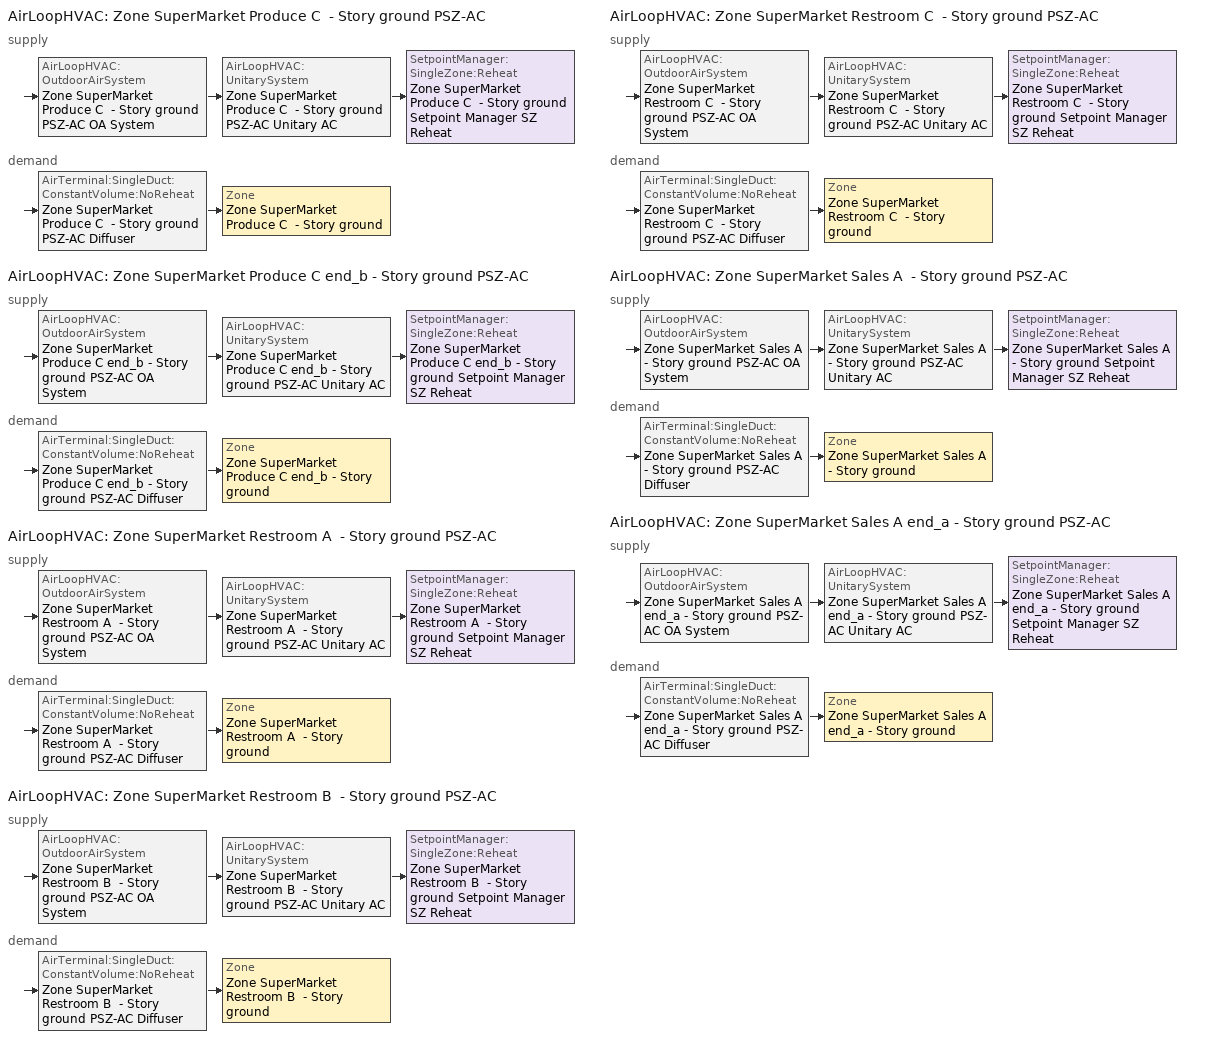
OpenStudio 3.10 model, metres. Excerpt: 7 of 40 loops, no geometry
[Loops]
AirLoopHVAC 'Zone SuperMarket Produce C  - Story ground PSZ-AC'
 supply: AirLoopHVAC:OutdoorAirSystem 'Zone SuperMarket Produce C  - Story ground PSZ-AC OA System' > AirLoopHVAC:UnitarySystem 'Zone SuperMarket Produce C  - Story ground PSZ-AC Unitary AC' > SetpointManager:SingleZone:Reheat 'Zone SuperMarket Produce C  - Story ground Setpoint Manager SZ Reheat'
 demand: AirTerminal:SingleDuct:ConstantVolume:NoReheat 'Zone SuperMarket Produce C  - Story ground PSZ-AC Diffuser' > Zone 'Zone SuperMarket Produce C  - Story ground'
AirLoopHVAC 'Zone SuperMarket Produce C end_b - Story ground PSZ-AC'
 supply: AirLoopHVAC:OutdoorAirSystem 'Zone SuperMarket Produce C end_b - Story ground PSZ-AC OA System' > AirLoopHVAC:UnitarySystem 'Zone SuperMarket Produce C end_b - Story ground PSZ-AC Unitary AC' > SetpointManager:SingleZone:Reheat 'Zone SuperMarket Produce C end_b - Story ground Setpoint Manager SZ Reheat'
 demand: AirTerminal:SingleDuct:ConstantVolume:NoReheat 'Zone SuperMarket Produce C end_b - Story ground PSZ-AC Diffuser' > Zone 'Zone SuperMarket Produce C end_b - Story ground'
AirLoopHVAC 'Zone SuperMarket Restroom A  - Story ground PSZ-AC'
 supply: AirLoopHVAC:OutdoorAirSystem 'Zone SuperMarket Restroom A  - Story ground PSZ-AC OA System' > AirLoopHVAC:UnitarySystem 'Zone SuperMarket Restroom A  - Story ground PSZ-AC Unitary AC' > SetpointManager:SingleZone:Reheat 'Zone SuperMarket Restroom A  - Story ground Setpoint Manager SZ Reheat'
 demand: AirTerminal:SingleDuct:ConstantVolume:NoReheat 'Zone SuperMarket Restroom A  - Story ground PSZ-AC Diffuser' > Zone 'Zone SuperMarket Restroom A  - Story ground'
AirLoopHVAC 'Zone SuperMarket Restroom B  - Story ground PSZ-AC'
 supply: AirLoopHVAC:OutdoorAirSystem 'Zone SuperMarket Restroom B  - Story ground PSZ-AC OA System' > AirLoopHVAC:UnitarySystem 'Zone SuperMarket Restroom B  - Story ground PSZ-AC Unitary AC' > SetpointManager:SingleZone:Reheat 'Zone SuperMarket Restroom B  - Story ground Setpoint Manager SZ Reheat'
 demand: AirTerminal:SingleDuct:ConstantVolume:NoReheat 'Zone SuperMarket Restroom B  - Story ground PSZ-AC Diffuser' > Zone 'Zone SuperMarket Restroom B  - Story ground'
AirLoopHVAC 'Zone SuperMarket Restroom C  - Story ground PSZ-AC'
 supply: AirLoopHVAC:OutdoorAirSystem 'Zone SuperMarket Restroom C  - Story ground PSZ-AC OA System' > AirLoopHVAC:UnitarySystem 'Zone SuperMarket Restroom C  - Story ground PSZ-AC Unitary AC' > SetpointManager:SingleZone:Reheat 'Zone SuperMarket Restroom C  - Story ground Setpoint Manager SZ Reheat'
 demand: AirTerminal:SingleDuct:ConstantVolume:NoReheat 'Zone SuperMarket Restroom C  - Story ground PSZ-AC Diffuser' > Zone 'Zone SuperMarket Restroom C  - Story ground'
AirLoopHVAC 'Zone SuperMarket Sales A  - Story ground PSZ-AC'
 supply: AirLoopHVAC:OutdoorAirSystem 'Zone SuperMarket Sales A  - Story ground PSZ-AC OA System' > AirLoopHVAC:UnitarySystem 'Zone SuperMarket Sales A  - Story ground PSZ-AC Unitary AC' > SetpointManager:SingleZone:Reheat 'Zone SuperMarket Sales A  - Story ground Setpoint Manager SZ Reheat'
 demand: AirTerminal:SingleDuct:ConstantVolume:NoReheat 'Zone SuperMarket Sales A  - Story ground PSZ-AC Diffuser' > Zone 'Zone SuperMarket Sales A  - Story ground'
AirLoopHVAC 'Zone SuperMarket Sales A end_a - Story ground PSZ-AC'
 supply: AirLoopHVAC:OutdoorAirSystem 'Zone SuperMarket Sales A end_a - Story ground PSZ-AC OA System' > AirLoopHVAC:UnitarySystem 'Zone SuperMarket Sales A end_a - Story ground PSZ-AC Unitary AC' > SetpointManager:SingleZone:Reheat 'Zone SuperMarket Sales A end_a - Story ground Setpoint Manager SZ Reheat'
 demand: AirTerminal:SingleDuct:ConstantVolume:NoReheat 'Zone SuperMarket Sales A end_a - Story ground PSZ-AC Diffuser' > Zone 'Zone SuperMarket Sales A end_a - Story ground'
[Sizing:Zone] Zone Cooling Design Supply Air Temperature Input Method=SupplyAirTemperature; Zone Cooling Design Supply Air Temperature {C}=12.7778; Zone Cooling Design Supply Air Temperature Difference {deltaC}=11.11; Zone Heating Design Supply Air Temperature Input Method=SupplyAirTemperature; Zone Heating Design Supply Air Temperature {C}=50; Zone Heating Design Supply Air Temperature Difference {deltaC}=11.11; Zone Cooling Design Supply Air Humidity Ratio {kg-H2O/kg-air}=0.0085; Zone Heating Design Supply Air Humidity Ratio {kg-H2O/kg-air}=0.008; Cooling Design Air Flow Method=DesignDay; Heating Design Air Flow Method=DesignDay; Heating Maximum Air Flow Fraction=1; Account for Dedicated Outdoor Air System=No; Dedicated Outdoor Air System Control Strategy=NeutralSupplyAir; Dedicated Outdoor Air Low Setpoint Temperature for Design {C}=autosize; Dedicated Outdoor Air High Setpoint Temperature for Design {C}=autosize; Zone Load Sizing Method=Sensible Load Only No Latent Load; Zone Latent Cooling Design Supply Air Humidity Ratio Input Method=HumidityRatioDifference; Zone Cooling Design Supply Air Humidity Ratio Difference {kgWater/kgDryAir}=0.005; Zone Latent Heating Design Supply Air Humidity Ratio Input Method=HumidityRatioDifference; Zone Humidification Design Supply Air Humidity Ratio Difference {kgWater/kgDryAir}=0.005; Sizing Option=Coincident
Zone SuperMarket Sales A end_a - Story ground; Zone SuperMarket Sales A  - Story ground; Zone SuperMarket Restroom A  - Story ground; Zone SuperMarket Restroom B  - Story ground; Zone SuperMarket Restroom C  - Story ground; Zone SuperMarket Produce C  - Story ground; Zone SuperMarket Produce C end_b - Story ground
[Zone equipment]
Zone SuperMarket Sales A end_a - Story ground: Zone SuperMarket Sales A end_a - Story ground PSZ-AC Diffuser
Zone SuperMarket Sales A  - Story ground: Zone SuperMarket Sales A  - Story ground PSZ-AC Diffuser
Zone SuperMarket Restroom A  - Story ground: Zone SuperMarket Restroom A  - Story ground PSZ-AC Diffuser
Zone SuperMarket Restroom B  - Story ground: Zone SuperMarket Restroom B  - Story ground PSZ-AC Diffuser
Zone SuperMarket Restroom C  - Story ground: Zone SuperMarket Restroom C  - Story ground PSZ-AC Diffuser
Zone SuperMarket Produce C  - Story ground: Zone SuperMarket Produce C  - Story ground PSZ-AC Diffuser
Zone SuperMarket Produce C end_b - Story ground: Zone SuperMarket Produce C end_b - Story ground PSZ-AC Diffuser
[AirLoopHVAC] Design Return Air Flow Fraction of Supply Air Flow=1
Name | Availability Schedule | Design Supply Air Flow Rate {m3/s}
Zone SuperMarket Produce C  - Story ground PSZ-AC | Zone SuperMarket Produce C  - Story ground PSZ-AC Occ Sch | 0.557877
Zone SuperMarket Produce C end_b - Story ground PSZ-AC | Zone SuperMarket Produce C end_b - Story ground PSZ-AC Occ Sch | 0.485548
Zone SuperMarket Restroom A  - Story ground PSZ-AC | Zone SuperMarket Restroom A  - Story ground PSZ-AC Occ Sch | 0.154124
Zone SuperMarket Restroom B  - Story ground PSZ-AC | Zone SuperMarket Restroom B  - Story ground PSZ-AC Occ Sch | 0.271676
Zone SuperMarket Restroom C  - Story ground PSZ-AC | Zone SuperMarket Restroom C  - Story ground PSZ-AC Occ Sch | 0.0904271
Zone SuperMarket Sales A  - Story ground PSZ-AC | Zone SuperMarket Sales A  - Story ground PSZ-AC Occ Sch | 4.23837
Zone SuperMarket Sales A end_a - Story ground PSZ-AC | Zone SuperMarket Sales A end_a - Story ground PSZ-AC Occ Sch | 0.619066
[Sizing:System] Type of Load to Size On=Sensible; Central Heating Maximum System Air Flow Ratio=1; Preheat Design Temperature {C}=7.22222; Preheat Design Humidity Ratio {kg-H2O/kg-Air}=0.008; Precool Design Temperature {C}=12.7778; Precool Design Humidity Ratio {kg-H2O/kg-Air}=0.008; Central Cooling Design Supply Air Temperature {C}=12.7778; Central Heating Design Supply Air Temperature {C}=50; Sizing Option=Coincident; 100% Outdoor Air in Cooling=No; 100% Outdoor Air in Heating=No; Central Cooling Design Supply Air Humidity Ratio {kg-H2O/kg-Air}=0.0085; Central Heating Design Supply Air Humidity Ratio {kg-H2O/kg-Air}=0.008; Cooling Design Air Flow Method=DesignDay; Heating Design Air Flow Method=DesignDay; System Outdoor Air Method=ZoneSum; Zone Maximum Outdoor Air Fraction=1; Cooling Supply Air Flow Rate Per Floor Area {m3/s-m2}=0.00996765; Cooling Fraction of Autosized Cooling Supply Air Flow Rate=1; Cooling Supply Air Flow Rate Per Unit Cooling Capacity {m3/s-W}=3.94755e-05; Heating Supply Air Flow Rate Per Floor Area {m3/s-m2}=0.00996765; Heating Fraction of Autosized Heating Supply Air Flow Rate=1; Heating Fraction of Autosized Cooling Supply Air Flow Rate=1; Heating Supply Air Flow Rate Per Unit Heating Capacity {m3/s-W}=3.15882e-05; Cooling Design Capacity Method=CoolingDesignCapacity; Cooling Design Capacity Per Floor Area {W/m2}=234.7; Fraction of Autosized Cooling Design Capacity=1; Heating Design Capacity Method=HeatingDesignCapacity; Heating Design Capacity Per Floor Area {W/m2}=157; Fraction of Autosized Heating Design Capacity=1; Central Cooling Capacity Control Method=OnOff; Occupant Diversity=1
Name | Design Outdoor Air Flow Rate {m3/s} | Cooling Design Capacity {W} | Heating Design Capacity {W}
Zone SuperMarket Produce C  - Story ground PSZ-AC | 0.557877 | 5919.27 | 14218.39
Zone SuperMarket Produce C end_b - Story ground PSZ-AC | 0.485548 | 5179.89 | 9041.19
Zone SuperMarket Restroom A  - Story ground PSZ-AC | 0.154124 | 1855.04 | 2904.54
Zone SuperMarket Restroom B  - Story ground PSZ-AC | 0.271676 | 5768.81 | 21034.11
Zone SuperMarket Restroom C  - Story ground PSZ-AC | 0.0904271 | 1108.48 | 2916.83
Zone SuperMarket Sales A  - Story ground PSZ-AC | 4.23837 | 45490.25 | 57522.74
Zone SuperMarket Sales A end_a - Story ground PSZ-AC | 0.619066 | 6578.28 | 9052.74
[SetpointManager:SingleZone:Reheat] Minimum Supply Air Temperature {C}=12.7778; Maximum Supply Air Temperature {C}=50
Name | Control Zone | Setpoint Node or NodeList
Zone SuperMarket Produce C  - Story ground Setpoint Manager SZ Reheat | Zone SuperMarket Produce C  - Story ground | Zone SuperMarket Produce C  - Story ground PSZ-AC Supply Outlet Node
Zone SuperMarket Produce C end_b - Story ground Setpoint Manager SZ Reheat | Zone SuperMarket Produce C end_b - Story ground | Zone SuperMarket Produce C end_b - Story ground PSZ-AC Supply Outlet Node
Zone SuperMarket Restroom A  - Story ground Setpoint Manager SZ Reheat | Zone SuperMarket Restroom A  - Story ground | Zone SuperMarket Restroom A  - Story ground PSZ-AC Supply Outlet Node
Zone SuperMarket Restroom B  - Story ground Setpoint Manager SZ Reheat | Zone SuperMarket Restroom B  - Story ground | Zone SuperMarket Restroom B  - Story ground PSZ-AC Supply Outlet Node
Zone SuperMarket Restroom C  - Story ground Setpoint Manager SZ Reheat | Zone SuperMarket Restroom C  - Story ground | Zone SuperMarket Restroom C  - Story ground PSZ-AC Supply Outlet Node
Zone SuperMarket Sales A  - Story ground Setpoint Manager SZ Reheat | Zone SuperMarket Sales A  - Story ground | Zone SuperMarket Sales A  - Story ground PSZ-AC Supply Outlet Node
Zone SuperMarket Sales A end_a - Story ground Setpoint Manager SZ Reheat | Zone SuperMarket Sales A end_a - Story ground | Zone SuperMarket Sales A end_a - Story ground PSZ-AC Supply Outlet Node
[Coil:Heating:Gas] Availability Schedule=Always On Discrete; Gas Burner Efficiency=0.8; On Cycle Parasitic Electric Load {W}=0; Off Cycle Parasitic Gas Load {W}=0; Fuel Type=FuelOilNo2
Name | Nominal Capacity {W}
Zone SuperMarket Produce C  - Story ground PSZ-AC Gas Htg Coil 82kBtu/hr 0.8 Thermal Eff | 22451.2
Zone SuperMarket Produce C end_b - Story ground PSZ-AC Gas Htg Coil 54kBtu/hr 0.8 Thermal Eff | 17997.5
Zone SuperMarket Restroom A  - Story ground PSZ-AC Gas Htg Coil 19kBtu/hr 0.8 Thermal Eff | 6721.47
Zone SuperMarket Restroom B  - Story ground PSZ-AC Gas Htg Coil 83kBtu/hr 0.8 Thermal Eff | 21034.1
Zone SuperMarket Restroom C  - Story ground PSZ-AC Gas Htg Coil 14kBtu/hr 0.8 Thermal Eff | 4541.68
Zone SuperMarket Sales A  - Story ground PSZ-AC Gas Htg Coil 514kBtu/hr 0.8 Thermal Eff | 158982
Zone SuperMarket Sales A end_a - Story ground PSZ-AC Gas Htg Coil 66kBtu/hr 0.8 Thermal Eff | 22568.1
[Coil:Heating:Electric] Availability Schedule=Always Off Discrete; Efficiency=1; Nominal Capacity {W}=0
Zone SuperMarket Produce C  - Story ground PSZ-AC No Heat; Zone SuperMarket Produce C end_b - Story ground PSZ-AC No Heat; Zone SuperMarket Restroom A  - Story ground PSZ-AC No Heat; Zone SuperMarket Restroom B  - Story ground PSZ-AC No Heat; Zone SuperMarket Restroom C  - Story ground PSZ-AC No Heat; Zone SuperMarket Sales A  - Story ground PSZ-AC No Heat; Zone SuperMarket Sales A end_a - Story ground PSZ-AC No Heat
[Coil:Cooling:DX:SingleSpeed] Availability Schedule=Always On Discrete; Rated Evaporator Fan Power Per Volume Flow Rate 2017 {W/(m3/s)}=773.3; Rated Evaporator Fan Power Per Volume Flow Rate 2023 {W/(m3/s)}=934.4; Total Cooling Capacity Function of Temperature Curve=DOE Ref DX Clg Coil Cool-Cap-fT; Total Cooling Capacity Function of Flow Fraction Curve=DOE Ref DX Clg Coil Cool-CAP-fFlow; Energy Input Ratio Function of Temperature Curve=DOE Ref DX Clg Coil Cool-EIR-fT; Energy Input Ratio Function of Flow Fraction Curve=DOE Ref DX Clg Coil Cool-EIR-fFlow; Part Load Fraction Correlation Curve=DOE Ref DX Clg Coil Cool-PLF-fPLR; Minimum Outdoor Dry-Bulb Temperature for Compressor Operation {C}=-25; Nominal Time for Condensate Removal to Begin {s}=0; Ratio of Initial Moisture Evaporation Rate and Steady State Latent Capacity=0; Maximum Cycling Rate {cycles/hr}=0; Latent Capacity Time Constant {s}=0; Condenser Type=AirCooled; Evaporative Condenser Effectiveness=0.9; Evaporative Condenser Air Flow Rate {m3/s}=autosize; Evaporative Condenser Pump Rated Power Consumption {W}=autosize; Crankcase Heater Capacity {W}=0; Maximum Outdoor Dry-Bulb Temperature for Crankcase Heater Operation {C}=10; Basin Heater Capacity {W/K}=0; Basin Heater Setpoint Temperature {C}=2
Name | Rated Total Cooling Capacity {W} | Rated Sensible Heat Ratio | Rated COP {W/W} | Rated Air Flow Rate {m3/s}
Zone SuperMarket Produce C  - Story ground PSZ-AC 1spd DX AC Clg Coil 34kBtu/hr 11.06SEER 37kBtu/hr 9.7SEER | 9812.11 | 0.800025 | 2.967036 | 0.557877
Zone SuperMarket Produce C end_b - Story ground PSZ-AC 1spd DX AC Clg Coil 24kBtu/hr 11.06SEER 25kBtu/hr 9.7SEER | 8261.11 | 0.800706 | 2.967036 | 0.485548
Zone SuperMarket Restroom A  - Story ground PSZ-AC 1spd DX AC Clg Coil 8kBtu/hr 11.06SEER 9kBtu/hr 9.7SEER | 3184.31 | 0.763568 | 2.967036 | 0.154124
Zone SuperMarket Restroom B  - Story ground PSZ-AC 1spd DX AC Clg Coil 31kBtu/hr 11.06SEER 31kBtu/hr 9.7SEER | 6746.36 | 0.701083 | 2.967036 | 0.271676
Zone SuperMarket Restroom C  - Story ground PSZ-AC 1spd DX AC Clg Coil 7kBtu/hr 11.06SEER 7kBtu/hr 9.7SEER | 2245.52 | 0.701083 | 2.967036 | 0.0904271
Zone SuperMarket Sales A  - Story ground PSZ-AC 1spd DX AC Clg Coil 227kBtu/hr 9.28EER 224kBtu/hr 8.5EER | 70160.1 | 0.800655 | 2.96716 | 4.23837
Zone SuperMarket Sales A end_a - Story ground PSZ-AC 1spd DX AC Clg Coil 30kBtu/hr 11.06SEER 31kBtu/hr 9.7SEER | 10333.6 | 0.800602 | 2.967036 | 0.619066
[Fan:OnOff] Availability Schedule=Always On Discrete; Motor In Airstream Fraction=1
Name | Fan Total Efficiency | Pressure Rise {Pa} | Maximum Flow Rate {m3/s} | Motor Efficiency | Fan Power Ratio Function of Speed Ratio Curve | Fan Efficiency Ratio Function of Speed Ratio Curve
Zone SuperMarket Produce C  - Story ground PSZ-AC Fan | 0.1885 | 622.722 | 0.557877 | 0.29 | Fan On Off Power Curve 28 | Fan On Off Efficiency Curve 28
Zone SuperMarket Produce C end_b - Story ground PSZ-AC Fan | 0.1885 | 622.722 | 0.485548 | 0.29 | Fan On Off Power Curve 29 | Fan On Off Efficiency Curve 29
Zone SuperMarket Restroom A  - Story ground PSZ-AC Fan | 0.1885 | 622.722 | 0.154124 | 0.29 | Fan On Off Power Curve 30 | Fan On Off Efficiency Curve 30
Zone SuperMarket Restroom B  - Story ground PSZ-AC Fan | 0.1885 | 622.722 | 0.271676 | 0.29 | Fan On Off Power Curve 31 | Fan On Off Efficiency Curve 31
Zone SuperMarket Restroom C  - Story ground PSZ-AC Fan | 0.1885 | 622.722 | 0.0904271 | 0.29 | Fan On Off Power Curve 32 | Fan On Off Efficiency Curve 32
Zone SuperMarket Sales A  - Story ground PSZ-AC Fan | 0.58175 | 1110.94 | 4.23837 | 0.895 | Fan On Off Power Curve 33 | Fan On Off Efficiency Curve 33
Zone SuperMarket Sales A end_a - Story ground PSZ-AC Fan | 0.1885 | 622.722 | 0.619066 | 0.29 | Fan On Off Power Curve 34 | Fan On Off Efficiency Curve 34
[AirLoopHVAC:UnitarySystem] Control Type=Load; Dehumidification Control Type=None; Availability Schedule=Always On Discrete; Fan Placement=DrawThrough; DX Heating Coil Sizing Ratio=1; Use DOAS DX Cooling Coil=No; DOAS DX Cooling Coil Leaving Minimum Air Temperature {C}=2; Latent Load Control=SensibleOnlyLoadControl; Supply Air Flow Rate Method During Cooling Operation=SupplyAirFlowRate; Supply Air Flow Rate Method During Heating Operation=SupplyAirFlowRate; Supply Air Flow Rate Method When No Cooling or Heating is Required=None; No Load Supply Air Flow Rate Control Set To Low Speed=Yes; Maximum Supply Air Temperature {C}=50; Maximum Outdoor Dry-Bulb Temperature for Supplemental Heater Operation {C}=21; Ancilliary On-Cycle Electric Power {W}=0; Ancilliary Off-Cycle Electric Power {W}=0
Name | Controlling Zone or Thermostat Location | Supply Fan | Supply Air Fan Operating Mode Schedule | Heating Coil | Cooling Coil | Supplemental Heating Coil | Supply Air Flow Rate During Cooling Operation {m3/s} | Supply Air Flow Rate During Heating Operation {m3/s}
Zone SuperMarket Produce C  - Story ground PSZ-AC Unitary AC | Zone SuperMarket Produce C  - Story ground | Zone SuperMarket Produce C  - Story ground PSZ-AC Fan | Zone SuperMarket Produce C  - Story ground PSZ-AC_night_fancycle_schedule | Zone SuperMarket Produce C  - Story ground PSZ-AC Gas Htg Coil 82kBtu/hr 0.8 Thermal Eff | Zone SuperMarket Produce C  - Story ground PSZ-AC 1spd DX AC Clg Coil 34kBtu/hr 11.06SEER 37kBtu/hr 9.7SEER | Zone SuperMarket Produce C  - Story ground PSZ-AC No Heat | 0.557877 | 0.557877
Zone SuperMarket Produce C end_b - Story ground PSZ-AC Unitary AC | Zone SuperMarket Produce C end_b - Story ground | Zone SuperMarket Produce C end_b - Story ground PSZ-AC Fan | Zone SuperMarket Produce C end_b - Story ground PSZ-AC_night_fancycle_schedule | Zone SuperMarket Produce C end_b - Story ground PSZ-AC Gas Htg Coil 54kBtu/hr 0.8 Thermal Eff | Zone SuperMarket Produce C end_b - Story ground PSZ-AC 1spd DX AC Clg Coil 24kBtu/hr 11.06SEER 25kBtu/hr 9.7SEER | Zone SuperMarket Produce C end_b - Story ground PSZ-AC No Heat | 0.485548 | 0.485548
Zone SuperMarket Restroom A  - Story ground PSZ-AC Unitary AC | Zone SuperMarket Restroom A  - Story ground | Zone SuperMarket Restroom A  - Story ground PSZ-AC Fan | Zone SuperMarket Restroom A  - Story ground PSZ-AC_night_fancycle_schedule | Zone SuperMarket Restroom A  - Story ground PSZ-AC Gas Htg Coil 19kBtu/hr 0.8 Thermal Eff | Zone SuperMarket Restroom A  - Story ground PSZ-AC 1spd DX AC Clg Coil 8kBtu/hr 11.06SEER 9kBtu/hr 9.7SEER | Zone SuperMarket Restroom A  - Story ground PSZ-AC No Heat | 0.154124 | 0.154124
Zone SuperMarket Restroom B  - Story ground PSZ-AC Unitary AC | Zone SuperMarket Restroom B  - Story ground | Zone SuperMarket Restroom B  - Story ground PSZ-AC Fan | Zone SuperMarket Restroom B  - Story ground PSZ-AC_night_fancycle_schedule | Zone SuperMarket Restroom B  - Story ground PSZ-AC Gas Htg Coil 83kBtu/hr 0.8 Thermal Eff | Zone SuperMarket Restroom B  - Story ground PSZ-AC 1spd DX AC Clg Coil 31kBtu/hr 11.06SEER 31kBtu/hr 9.7SEER | Zone SuperMarket Restroom B  - Story ground PSZ-AC No Heat | 0.271676 | 0.271676
Zone SuperMarket Restroom C  - Story ground PSZ-AC Unitary AC | Zone SuperMarket Restroom C  - Story ground | Zone SuperMarket Restroom C  - Story ground PSZ-AC Fan | Zone SuperMarket Restroom C  - Story ground PSZ-AC_night_fancycle_schedule | Zone SuperMarket Restroom C  - Story ground PSZ-AC Gas Htg Coil 14kBtu/hr 0.8 Thermal Eff | Zone SuperMarket Restroom C  - Story ground PSZ-AC 1spd DX AC Clg Coil 7kBtu/hr 11.06SEER 7kBtu/hr 9.7SEER | Zone SuperMarket Restroom C  - Story ground PSZ-AC No Heat | 0.0904271 | 0.0904271
Zone SuperMarket Sales A  - Story ground PSZ-AC Unitary AC | Zone SuperMarket Sales A  - Story ground | Zone SuperMarket Sales A  - Story ground PSZ-AC Fan | Zone SuperMarket Sales A  - Story ground PSZ-AC_night_fancycle_schedule | Zone SuperMarket Sales A  - Story ground PSZ-AC Gas Htg Coil 514kBtu/hr 0.8 Thermal Eff | Zone SuperMarket Sales A  - Story ground PSZ-AC 1spd DX AC Clg Coil 227kBtu/hr 9.28EER 224kBtu/hr 8.5EER | Zone SuperMarket Sales A  - Story ground PSZ-AC No Heat | 4.23837 | 4.23837
Zone SuperMarket Sales A end_a - Story ground PSZ-AC Unitary AC | Zone SuperMarket Sales A end_a - Story ground | Zone SuperMarket Sales A end_a - Story ground PSZ-AC Fan | Zone SuperMarket Sales A end_a - Story ground PSZ-AC_night_fancycle_schedule | Zone SuperMarket Sales A end_a - Story ground PSZ-AC Gas Htg Coil 66kBtu/hr 0.8 Thermal Eff | Zone SuperMarket Sales A end_a - Story ground PSZ-AC 1spd DX AC Clg Coil 30kBtu/hr 11.06SEER 31kBtu/hr 9.7SEER | Zone SuperMarket Sales A end_a - Story ground PSZ-AC No Heat | 0.619066 | 0.619066
[Controller:OutdoorAir] Economizer Control Action Type=ModulateFlow; Lockout Type=LockoutWithCompressor; Minimum Limit Type=FixedMinimum; High Humidity Control=No; High Humidity Outdoor Air Flow Ratio=1; Control High Indoor Humidity Based on Outdoor Humidity Ratio=Yes; Heat Recovery Bypass Control Type=BypassWhenWithinEconomizerLimits; Economizer Operation Staging=InterlockedWithMechanicalCooling
Name | Minimum Outdoor Air Flow Rate {m3/s} | Maximum Outdoor Air Flow Rate {m3/s} | Economizer Control Type | Economizer Maximum Limit Dry-Bulb Temperature {C} | Economizer Maximum Limit Enthalpy {J/kg} | Minimum Outdoor Air Schedule | Controller Mechanical Ventilation
Zone SuperMarket Produce C  - Story ground PSZ-AC OA System Controller | 0.0777168 | 0.557877 | NoEconomizer | 28 | 64000 | Zone SuperMarket Produce C  - Story ground PSZ-AC_night_novent_schedule | Controller Mechanical Ventilation 29
Zone SuperMarket Produce C end_b - Story ground PSZ-AC OA System Controller | 0.0318565 | 0.485548 | NoEconomizer | 28 | 64000 | Zone SuperMarket Produce C end_b - Story ground PSZ-AC_night_novent_schedule | Controller Mechanical Ventilation 30
Zone SuperMarket Restroom A  - Story ground PSZ-AC OA System Controller | 0.0334968 | 0.154124 | NoEconomizer | 28 | 64000 | Zone SuperMarket Restroom A  - Story ground PSZ-AC_night_novent_schedule | Controller Mechanical Ventilation 31
Zone SuperMarket Restroom B  - Story ground PSZ-AC OA System Controller | 0.271676 | 0.271676 | NoEconomizer | 28 | 64000 | Zone SuperMarket Restroom B  - Story ground PSZ-AC_night_novent_schedule | Controller Mechanical Ventilation 32
Zone SuperMarket Restroom C  - Story ground PSZ-AC OA System Controller | 0.0334968 | 0.0904271 | NoEconomizer | 28 | 64000 | Zone SuperMarket Restroom C  - Story ground PSZ-AC_night_novent_schedule | Controller Mechanical Ventilation 33
Zone SuperMarket Sales A  - Story ground PSZ-AC OA System Controller | 0.322115 | 4.23837 | FixedDryBulb | 21.1111 |  | Zone SuperMarket Sales A  - Story ground PSZ-AC_night_novent_schedule | Controller Mechanical Ventilation 34
Zone SuperMarket Sales A end_a - Story ground PSZ-AC OA System Controller | 0.0318565 | 0.619066 | NoEconomizer | 28 | 64000 | Zone SuperMarket Sales A end_a - Story ground PSZ-AC_night_novent_schedule | Controller Mechanical Ventilation 35
[Controller:MechanicalVentilation] Availability Schedule=Always On Discrete
Controller Mechanical Ventilation 29; Controller Mechanical Ventilation 30; Controller Mechanical Ventilation 31; Controller Mechanical Ventilation 32; Controller Mechanical Ventilation 33; Controller Mechanical Ventilation 34; Controller Mechanical Ventilation 35
[AirLoopHVAC:OutdoorAirSystem]
Name | Controller
Zone SuperMarket Produce C  - Story ground PSZ-AC OA System | Zone SuperMarket Produce C  - Story ground PSZ-AC OA System Controller
Zone SuperMarket Produce C end_b - Story ground PSZ-AC OA System | Zone SuperMarket Produce C end_b - Story ground PSZ-AC OA System Controller
Zone SuperMarket Restroom A  - Story ground PSZ-AC OA System | Zone SuperMarket Restroom A  - Story ground PSZ-AC OA System Controller
Zone SuperMarket Restroom B  - Story ground PSZ-AC OA System | Zone SuperMarket Restroom B  - Story ground PSZ-AC OA System Controller
Zone SuperMarket Restroom C  - Story ground PSZ-AC OA System | Zone SuperMarket Restroom C  - Story ground PSZ-AC OA System Controller
Zone SuperMarket Sales A  - Story ground PSZ-AC OA System | Zone SuperMarket Sales A  - Story ground PSZ-AC OA System Controller
Zone SuperMarket Sales A end_a - Story ground PSZ-AC OA System | Zone SuperMarket Sales A end_a - Story ground PSZ-AC OA System Controller
[AirTerminal:SingleDuct:ConstantVolume:NoReheat] Availability Schedule=Always On Discrete
Name | Maximum Air Flow Rate {m3/s}
Zone SuperMarket Produce C  - Story ground PSZ-AC Diffuser | 0.557877
Zone SuperMarket Produce C end_b - Story ground PSZ-AC Diffuser | 0.485548
Zone SuperMarket Restroom A  - Story ground PSZ-AC Diffuser | 0.154124
Zone SuperMarket Restroom B  - Story ground PSZ-AC Diffuser | 0.271676
Zone SuperMarket Restroom C  - Story ground PSZ-AC Diffuser | 0.0904271
Zone SuperMarket Sales A  - Story ground PSZ-AC Diffuser | 4.23837
Zone SuperMarket Sales A end_a - Story ground PSZ-AC Diffuser | 0.619066
[Schedule:Ruleset]
Name | Default Day Schedule | Summer Design Day Schedule | Winter Design Day Schedule
Zone SuperMarket Produce C  - Story ground PSZ-AC Occ Sch | Zone SuperMarket Produce C  - Story ground PSZ-AC Occ Sch Default | Zone SuperMarket Produce C  - Story ground PSZ-AC Occ Sch Summer Design Day | Zone SuperMarket Produce C  - Story ground PSZ-AC Occ Sch Winter Design Day
Zone SuperMarket Produce C end_b - Story ground PSZ-AC Occ Sch | Zone SuperMarket Produce C end_b - Story ground PSZ-AC Occ Sch Default | Zone SuperMarket Produce C end_b - Story ground PSZ-AC Occ Sch Summer Design Day | Zone SuperMarket Produce C end_b - Story ground PSZ-AC Occ Sch Winter Design Day
Zone SuperMarket Restroom A  - Story ground PSZ-AC Occ Sch | Zone SuperMarket Restroom A  - Story ground PSZ-AC Occ Sch Default | Zone SuperMarket Restroom A  - Story ground PSZ-AC Occ Sch Summer Design Day | Zone SuperMarket Restroom A  - Story ground PSZ-AC Occ Sch Winter Design Day
Zone SuperMarket Restroom B  - Story ground PSZ-AC Occ Sch | Zone SuperMarket Restroom B  - Story ground PSZ-AC Occ Sch Default | Zone SuperMarket Restroom B  - Story ground PSZ-AC Occ Sch Summer Design Day | Zone SuperMarket Restroom B  - Story ground PSZ-AC Occ Sch Winter Design Day
Zone SuperMarket Restroom C  - Story ground PSZ-AC Occ Sch | Zone SuperMarket Restroom C  - Story ground PSZ-AC Occ Sch Default | Zone SuperMarket Restroom C  - Story ground PSZ-AC Occ Sch Summer Design Day | Zone SuperMarket Restroom C  - Story ground PSZ-AC Occ Sch Winter Design Day
Zone SuperMarket Sales A  - Story ground PSZ-AC Occ Sch | Zone SuperMarket Sales A  - Story ground PSZ-AC Occ Sch Default | Zone SuperMarket Sales A  - Story ground PSZ-AC Occ Sch Summer Design Day | Zone SuperMarket Sales A  - Story ground PSZ-AC Occ Sch Winter Design Day
Zone SuperMarket Sales A end_a - Story ground PSZ-AC Occ Sch | Zone SuperMarket Sales A end_a - Story ground PSZ-AC Occ Sch Default | Zone SuperMarket Sales A end_a - Story ground PSZ-AC Occ Sch Summer Design Day | Zone SuperMarket Sales A end_a - Story ground PSZ-AC Occ Sch Winter Design Day
Zone SuperMarket Produce C  - Story ground PSZ-AC_night_novent_schedule | Zone SuperMarket Produce C  - Story ground PSZ-AC Occ Sch Default 2 | Zone SuperMarket Produce C  - Story ground PSZ-AC Occ Sch Summer Design Day 2 | Zone SuperMarket Produce C  - Story ground PSZ-AC Occ Sch Winter Design Day 2
Zone SuperMarket Produce C  - Story ground PSZ-AC_night_fancycle_schedule | Zone SuperMarket Produce C  - Story ground PSZ-AC Occ Sch Default 3 | Zone SuperMarket Produce C  - Story ground PSZ-AC Occ Sch Summer Design Day 3 | Zone SuperMarket Produce C  - Story ground PSZ-AC Occ Sch Winter Design Day 3
Zone SuperMarket Produce C end_b - Story ground PSZ-AC_night_novent_schedule | Zone SuperMarket Produce C end_b - Story ground PSZ-AC Occ Sch Default 2 | Zone SuperMarket Produce C end_b - Story ground PSZ-AC Occ Sch Summer Design Day 2 | Zone SuperMarket Produce C end_b - Story ground PSZ-AC Occ Sch Winter Design Day 2
Zone SuperMarket Produce C end_b - Story ground PSZ-AC_night_fancycle_schedule | Zone SuperMarket Produce C end_b - Story ground PSZ-AC Occ Sch Default 3 | Zone SuperMarket Produce C end_b - Story ground PSZ-AC Occ Sch Summer Design Day 3 | Zone SuperMarket Produce C end_b - Story ground PSZ-AC Occ Sch Winter Design Day 3
Zone SuperMarket Restroom A  - Story ground PSZ-AC_night_novent_schedule | Zone SuperMarket Restroom A  - Story ground PSZ-AC Occ Sch Default 2 | Zone SuperMarket Restroom A  - Story ground PSZ-AC Occ Sch Summer Design Day 2 | Zone SuperMarket Restroom A  - Story ground PSZ-AC Occ Sch Winter Design Day 2
Zone SuperMarket Restroom A  - Story ground PSZ-AC_night_fancycle_schedule | Zone SuperMarket Restroom A  - Story ground PSZ-AC Occ Sch Default 3 | Zone SuperMarket Restroom A  - Story ground PSZ-AC Occ Sch Summer Design Day 3 | Zone SuperMarket Restroom A  - Story ground PSZ-AC Occ Sch Winter Design Day 3
Zone SuperMarket Restroom B  - Story ground PSZ-AC_night_novent_schedule | Zone SuperMarket Restroom B  - Story ground PSZ-AC Occ Sch Default 2 | Zone SuperMarket Restroom B  - Story ground PSZ-AC Occ Sch Summer Design Day 2 | Zone SuperMarket Restroom B  - Story ground PSZ-AC Occ Sch Winter Design Day 2
Zone SuperMarket Restroom B  - Story ground PSZ-AC_night_fancycle_schedule | Zone SuperMarket Restroom B  - Story ground PSZ-AC Occ Sch Default 3 | Zone SuperMarket Restroom B  - Story ground PSZ-AC Occ Sch Summer Design Day 3 | Zone SuperMarket Restroom B  - Story ground PSZ-AC Occ Sch Winter Design Day 3
Zone SuperMarket Restroom C  - Story ground PSZ-AC_night_novent_schedule | Zone SuperMarket Restroom C  - Story ground PSZ-AC Occ Sch Default 2 | Zone SuperMarket Restroom C  - Story ground PSZ-AC Occ Sch Summer Design Day 2 | Zone SuperMarket Restroom C  - Story ground PSZ-AC Occ Sch Winter Design Day 2
Zone SuperMarket Restroom C  - Story ground PSZ-AC_night_fancycle_schedule | Zone SuperMarket Restroom C  - Story ground PSZ-AC Occ Sch Default 3 | Zone SuperMarket Restroom C  - Story ground PSZ-AC Occ Sch Summer Design Day 3 | Zone SuperMarket Restroom C  - Story ground PSZ-AC Occ Sch Winter Design Day 3
Zone SuperMarket Sales A  - Story ground PSZ-AC_night_novent_schedule | Zone SuperMarket Sales A  - Story ground PSZ-AC Occ Sch Default 2 | Zone SuperMarket Sales A  - Story ground PSZ-AC Occ Sch Summer Design Day 2 | Zone SuperMarket Sales A  - Story ground PSZ-AC Occ Sch Winter Design Day 2
Zone SuperMarket Sales A  - Story ground PSZ-AC_night_fancycle_schedule | Zone SuperMarket Sales A  - Story ground PSZ-AC Occ Sch Default 3 | Zone SuperMarket Sales A  - Story ground PSZ-AC Occ Sch Summer Design Day 3 | Zone SuperMarket Sales A  - Story ground PSZ-AC Occ Sch Winter Design Day 3
Zone SuperMarket Sales A end_a - Story ground PSZ-AC_night_novent_schedule | Zone SuperMarket Sales A end_a - Story ground PSZ-AC Occ Sch Default 2 | Zone SuperMarket Sales A end_a - Story ground PSZ-AC Occ Sch Summer Design Day 2 | Zone SuperMarket Sales A end_a - Story ground PSZ-AC Occ Sch Winter Design Day 2
Zone SuperMarket Sales A end_a - Story ground PSZ-AC_night_fancycle_schedule | Zone SuperMarket Sales A end_a - Story ground PSZ-AC Occ Sch Default 3 | Zone SuperMarket Sales A end_a - Story ground PSZ-AC Occ Sch Summer Design Day 3 | Zone SuperMarket Sales A end_a - Story ground PSZ-AC Occ Sch Winter Design Day 3
[Schedule:Day]
Zone SuperMarket Produce C  - Story ground PSZ-AC Occ Sch Default; Schedule Day 81; Schedule Day 82; Zone SuperMarket Produce C end_b - Story ground PSZ-AC Occ Sch Default; Schedule Day 83; Schedule Day 84; Zone SuperMarket Restroom A  - Story ground PSZ-AC Occ Sch Default; Schedule Day 85; Schedule Day 86; Zone SuperMarket Restroom B  - Story ground PSZ-AC Occ Sch Default; Schedule Day 87; Schedule Day 88; Zone SuperMarket Restroom C  - Story ground PSZ-AC Occ Sch Default; Schedule Day 89; Schedule Day 90; Zone SuperMarket Sales A  - Story ground PSZ-AC Occ Sch Default; Schedule Day 91; Schedule Day 92; Zone SuperMarket Sales A end_a - Story ground PSZ-AC Occ Sch Default; Schedule Day 93; Schedule Day 94; Zone SuperMarket Produce C  - Story ground PSZ-AC Occ Sch Default 2; Schedule Day 257; Schedule Day 258; Zone SuperMarket Produce C  - Story ground PSZ-AC Occ Sch Default 3; Schedule Day 259; Schedule Day 260; Zone SuperMarket Produce C end_b - Story ground PSZ-AC Occ Sch Default 2; Schedule Day 263; Schedule Day 264; Zone SuperMarket Produce C end_b - Story ground PSZ-AC Occ Sch Default 3; Schedule Day 265; Schedule Day 266; Zone SuperMarket Restroom A  - Story ground PSZ-AC Occ Sch Default 2; Schedule Day 269; Schedule Day 270; Zone SuperMarket Restroom A  - Story ground PSZ-AC Occ Sch Default 3; Schedule Day 271; Schedule Day 272; Zone SuperMarket Restroom B  - Story ground PSZ-AC Occ Sch Default 2; Schedule Day 275; Schedule Day 276; Zone SuperMarket Restroom B  - Story ground PSZ-AC Occ Sch Default 3; Schedule Day 277; Schedule Day 278; Zone SuperMarket Restroom C  - Story ground PSZ-AC Occ Sch Default 2; Schedule Day 281; Schedule Day 282; Zone SuperMarket Restroom C  - Story ground PSZ-AC Occ Sch Default 3; Schedule Day 283; Schedule Day 284; Zone SuperMarket Sales A  - Story ground PSZ-AC Occ Sch Default 2; Schedule Day 287; Schedule Day 288; Zone SuperMarket Sales A  - Story ground PSZ-AC Occ Sch Default 3; Schedule Day 289; Schedule Day 290; Zone SuperMarket Sales A end_a - Story ground PSZ-AC Occ Sch Default 2; Schedule Day 293; Schedule Day 294; Zone SuperMarket Sales A end_a - Story ground PSZ-AC Occ Sch Default 3; Schedule Day 295; Schedule Day 296: 7, 0, 0, 21, 0, 1, 24, 0, 0
Zone SuperMarket Produce C  - Story ground PSZ-AC Occ Sch Winter Design Day; Zone SuperMarket Produce C  - Story ground PSZ-AC Occ Sch Summer Design Day; Zone SuperMarket Produce C end_b - Story ground PSZ-AC Occ Sch Winter Design Day; Zone SuperMarket Produce C end_b - Story ground PSZ-AC Occ Sch Summer Design Day; Zone SuperMarket Restroom A  - Story ground PSZ-AC Occ Sch Winter Design Day; Zone SuperMarket Restroom A  - Story ground PSZ-AC Occ Sch Summer Design Day; Zone SuperMarket Restroom B  - Story ground PSZ-AC Occ Sch Winter Design Day; Zone SuperMarket Restroom B  - Story ground PSZ-AC Occ Sch Summer Design Day; Zone SuperMarket Restroom C  - Story ground PSZ-AC Occ Sch Winter Design Day; Zone SuperMarket Restroom C  - Story ground PSZ-AC Occ Sch Summer Design Day; Zone SuperMarket Sales A  - Story ground PSZ-AC Occ Sch Winter Design Day; Zone SuperMarket Sales A  - Story ground PSZ-AC Occ Sch Summer Design Day; Zone SuperMarket Sales A end_a - Story ground PSZ-AC Occ Sch Winter Design Day; Zone SuperMarket Sales A end_a - Story ground PSZ-AC Occ Sch Summer Design Day; Zone SuperMarket Produce C  - Story ground PSZ-AC Occ Sch Summer Design Day 2; Zone SuperMarket Produce C  - Story ground PSZ-AC Occ Sch Winter Design Day 2; Zone SuperMarket Produce C  - Story ground PSZ-AC Occ Sch Summer Design Day 3; Zone SuperMarket Produce C  - Story ground PSZ-AC Occ Sch Winter Design Day 3; Zone SuperMarket Produce C end_b - Story ground PSZ-AC Occ Sch Summer Design Day 2; Zone SuperMarket Produce C end_b - Story ground PSZ-AC Occ Sch Winter Design Day 2; Zone SuperMarket Produce C end_b - Story ground PSZ-AC Occ Sch Summer Design Day 3; Zone SuperMarket Produce C end_b - Story ground PSZ-AC Occ Sch Winter Design Day 3; Zone SuperMarket Restroom A  - Story ground PSZ-AC Occ Sch Summer Design Day 2; Zone SuperMarket Restroom A  - Story ground PSZ-AC Occ Sch Winter Design Day 2; Zone SuperMarket Restroom A  - Story ground PSZ-AC Occ Sch Summer Design Day 3; Zone SuperMarket Restroom A  - Story ground PSZ-AC Occ Sch Winter Design Day 3; Zone SuperMarket Restroom B  - Story ground PSZ-AC Occ Sch Summer Design Day 2; Zone SuperMarket Restroom B  - Story ground PSZ-AC Occ Sch Winter Design Day 2; Zone SuperMarket Restroom B  - Story ground PSZ-AC Occ Sch Summer Design Day 3; Zone SuperMarket Restroom B  - Story ground PSZ-AC Occ Sch Winter Design Day 3; Zone SuperMarket Restroom C  - Story ground PSZ-AC Occ Sch Summer Design Day 2; Zone SuperMarket Restroom C  - Story ground PSZ-AC Occ Sch Winter Design Day 2; Zone SuperMarket Restroom C  - Story ground PSZ-AC Occ Sch Summer Design Day 3; Zone SuperMarket Restroom C  - Story ground PSZ-AC Occ Sch Winter Design Day 3; Zone SuperMarket Sales A  - Story ground PSZ-AC Occ Sch Summer Design Day 2; Zone SuperMarket Sales A  - Story ground PSZ-AC Occ Sch Winter Design Day 2; Zone SuperMarket Sales A  - Story ground PSZ-AC Occ Sch Summer Design Day 3; Zone SuperMarket Sales A  - Story ground PSZ-AC Occ Sch Winter Design Day 3; Zone SuperMarket Sales A end_a - Story ground PSZ-AC Occ Sch Summer Design Day 2; Zone SuperMarket Sales A end_a - Story ground PSZ-AC Occ Sch Winter Design Day 2; Zone SuperMarket Sales A end_a - Story ground PSZ-AC Occ Sch Summer Design Day 3; Zone SuperMarket Sales A end_a - Story ground PSZ-AC Occ Sch Winter Design Day 3: 24, 0, 1
[Schedule:Rule] Date Specification Type=DateRange; Start Month=1; End Month=12
Name | Schedule Ruleset | Rule Order | Day Schedule | Apply Saturday | Start Day | End Day | Apply Sunday
Schedule Rule 78 | Zone SuperMarket Produce C  - Story ground PSZ-AC Occ Sch | 1 | Schedule Day 81 | Yes | 6 | 29
Schedule Rule 79 | Zone SuperMarket Produce C  - Story ground PSZ-AC Occ Sch | 0 | Schedule Day 82 |  | 7 | 30 | Yes
Schedule Rule 80 | Zone SuperMarket Produce C end_b - Story ground PSZ-AC Occ Sch | 1 | Schedule Day 83 | Yes | 6 | 29
Schedule Rule 81 | Zone SuperMarket Produce C end_b - Story ground PSZ-AC Occ Sch | 0 | Schedule Day 84 |  | 7 | 30 | Yes
Schedule Rule 82 | Zone SuperMarket Restroom A  - Story ground PSZ-AC Occ Sch | 1 | Schedule Day 85 | Yes | 6 | 29
Schedule Rule 83 | Zone SuperMarket Restroom A  - Story ground PSZ-AC Occ Sch | 0 | Schedule Day 86 |  | 7 | 30 | Yes
Schedule Rule 84 | Zone SuperMarket Restroom B  - Story ground PSZ-AC Occ Sch | 1 | Schedule Day 87 | Yes | 6 | 29
Schedule Rule 85 | Zone SuperMarket Restroom B  - Story ground PSZ-AC Occ Sch | 0 | Schedule Day 88 |  | 7 | 30 | Yes
Schedule Rule 86 | Zone SuperMarket Restroom C  - Story ground PSZ-AC Occ Sch | 1 | Schedule Day 89 | Yes | 6 | 29
Schedule Rule 87 | Zone SuperMarket Restroom C  - Story ground PSZ-AC Occ Sch | 0 | Schedule Day 90 |  | 7 | 30 | Yes
Schedule Rule 88 | Zone SuperMarket Sales A  - Story ground PSZ-AC Occ Sch | 1 | Schedule Day 91 | Yes | 6 | 29
Schedule Rule 89 | Zone SuperMarket Sales A  - Story ground PSZ-AC Occ Sch | 0 | Schedule Day 92 |  | 7 | 30 | Yes
Schedule Rule 90 | Zone SuperMarket Sales A end_a - Story ground PSZ-AC Occ Sch | 1 | Schedule Day 93 | Yes | 6 | 29
Schedule Rule 91 | Zone SuperMarket Sales A end_a - Story ground PSZ-AC Occ Sch | 0 | Schedule Day 94 |  | 7 | 30 | Yes
Schedule Rule 258 | Zone SuperMarket Produce C  - Story ground PSZ-AC_night_novent_schedule | 0 | Schedule Day 257 |  | 7 | 30 | Yes
Schedule Rule 259 | Zone SuperMarket Produce C  - Story ground PSZ-AC_night_novent_schedule | 1 | Schedule Day 258 | Yes | 6 | 29
Schedule Rule 260 | Zone SuperMarket Produce C  - Story ground PSZ-AC_night_fancycle_schedule | 0 | Schedule Day 259 |  | 7 | 30 | Yes
Schedule Rule 261 | Zone SuperMarket Produce C  - Story ground PSZ-AC_night_fancycle_schedule | 1 | Schedule Day 260 | Yes | 6 | 29
Schedule Rule 264 | Zone SuperMarket Produce C end_b - Story ground PSZ-AC_night_novent_schedule | 0 | Schedule Day 263 |  | 7 | 30 | Yes
Schedule Rule 265 | Zone SuperMarket Produce C end_b - Story ground PSZ-AC_night_novent_schedule | 1 | Schedule Day 264 | Yes | 6 | 29
Schedule Rule 266 | Zone SuperMarket Produce C end_b - Story ground PSZ-AC_night_fancycle_schedule | 0 | Schedule Day 265 |  | 7 | 30 | Yes
Schedule Rule 267 | Zone SuperMarket Produce C end_b - Story ground PSZ-AC_night_fancycle_schedule | 1 | Schedule Day 266 | Yes | 6 | 29
Schedule Rule 270 | Zone SuperMarket Restroom A  - Story ground PSZ-AC_night_novent_schedule | 0 | Schedule Day 269 |  | 7 | 30 | Yes
Schedule Rule 271 | Zone SuperMarket Restroom A  - Story ground PSZ-AC_night_novent_schedule | 1 | Schedule Day 270 | Yes | 6 | 29
Schedule Rule 272 | Zone SuperMarket Restroom A  - Story ground PSZ-AC_night_fancycle_schedule | 0 | Schedule Day 271 |  | 7 | 30 | Yes
Schedule Rule 273 | Zone SuperMarket Restroom A  - Story ground PSZ-AC_night_fancycle_schedule | 1 | Schedule Day 272 | Yes | 6 | 29
Schedule Rule 276 | Zone SuperMarket Restroom B  - Story ground PSZ-AC_night_novent_schedule | 0 | Schedule Day 275 |  | 7 | 30 | Yes
Schedule Rule 277 | Zone SuperMarket Restroom B  - Story ground PSZ-AC_night_novent_schedule | 1 | Schedule Day 276 | Yes | 6 | 29
Schedule Rule 278 | Zone SuperMarket Restroom B  - Story ground PSZ-AC_night_fancycle_schedule | 0 | Schedule Day 277 |  | 7 | 30 | Yes
Schedule Rule 279 | Zone SuperMarket Restroom B  - Story ground PSZ-AC_night_fancycle_schedule | 1 | Schedule Day 278 | Yes | 6 | 29
Schedule Rule 282 | Zone SuperMarket Restroom C  - Story ground PSZ-AC_night_novent_schedule | 0 | Schedule Day 281 |  | 7 | 30 | Yes
Schedule Rule 283 | Zone SuperMarket Restroom C  - Story ground PSZ-AC_night_novent_schedule | 1 | Schedule Day 282 | Yes | 6 | 29
Schedule Rule 284 | Zone SuperMarket Restroom C  - Story ground PSZ-AC_night_fancycle_schedule | 0 | Schedule Day 283 |  | 7 | 30 | Yes
Schedule Rule 285 | Zone SuperMarket Restroom C  - Story ground PSZ-AC_night_fancycle_schedule | 1 | Schedule Day 284 | Yes | 6 | 29
Schedule Rule 288 | Zone SuperMarket Sales A  - Story ground PSZ-AC_night_novent_schedule | 0 | Schedule Day 287 |  | 7 | 30 | Yes
Schedule Rule 289 | Zone SuperMarket Sales A  - Story ground PSZ-AC_night_novent_schedule | 1 | Schedule Day 288 | Yes | 6 | 29
Schedule Rule 290 | Zone SuperMarket Sales A  - Story ground PSZ-AC_night_fancycle_schedule | 0 | Schedule Day 289 |  | 7 | 30 | Yes
Schedule Rule 291 | Zone SuperMarket Sales A  - Story ground PSZ-AC_night_fancycle_schedule | 1 | Schedule Day 290 | Yes | 6 | 29
Schedule Rule 294 | Zone SuperMarket Sales A end_a - Story ground PSZ-AC_night_novent_schedule | 0 | Schedule Day 293 |  | 7 | 30 | Yes
Schedule Rule 295 | Zone SuperMarket Sales A end_a - Story ground PSZ-AC_night_novent_schedule | 1 | Schedule Day 294 | Yes | 6 | 29
Schedule Rule 296 | Zone SuperMarket Sales A end_a - Story ground PSZ-AC_night_fancycle_schedule | 0 | Schedule Day 295 |  | 7 | 30 | Yes
Schedule Rule 297 | Zone SuperMarket Sales A end_a - Story ground PSZ-AC_night_fancycle_schedule | 1 | Schedule Day 296 | Yes | 6 | 29
[Schedule:Constant]
Name | Value
Always On Discrete | 1
Always Off Discrete | 0
[Curve:Cubic] Coefficient1 Constant=1; Coefficient2 x=0; Coefficient3 x**2=0; Coefficient4 x**3=0
Name | Minimum Value of x | Maximum Value of x
Fan On Off Efficiency Curve 28; Fan On Off Efficiency Curve 29; Fan On Off Efficiency Curve 30; Fan On Off Efficiency Curve 31; Fan On Off Efficiency Curve 32; Fan On Off Efficiency Curve 33; Fan On Off Efficiency Curve 34 | 0 | 1
DOE Ref DX Clg Coil Cool-CAP-fFlow; DOE Ref DX Clg Coil Cool-EIR-fFlow | -100 | 100
[Curve:Exponent] Coefficient1 Constant=1; Coefficient2 Constant=0; Coefficient3 Constant=0; Minimum Value of x=0; Maximum Value of x=1
Fan On Off Power Curve 28; Fan On Off Power Curve 29; Fan On Off Power Curve 30; Fan On Off Power Curve 31; Fan On Off Power Curve 32; Fan On Off Power Curve 33; Fan On Off Power Curve 34
[Curve:Biquadratic] Minimum Value of x=-100; Maximum Value of x=100; Minimum Value of y=-100; Maximum Value of y=100
Name | Coefficient1 Constant | Coefficient2 x | Coefficient3 x**2 | Coefficient4 y | Coefficient5 y**2 | Coefficient6 x*y
DOE Ref DX Clg Coil Cool-Cap-fT | 0.971212 | -0.0152755 | 0.00144345 | -0.00039321 | -6.8364e-06 | -0.000290596
DOE Ref DX Clg Coil Cool-EIR-fT | 0.286871 | 0.0239022 | -0.000810648 | 0.0134585 | 0.000338936 | -0.000487004
[Curve:Quadratic]
DOE Ref DX Clg Coil Cool-PLF-fPLR: Coefficient1 Constant=0.909496; Coefficient2 x=0.0986477; Coefficient3 x**2=-0.00819488; Minimum Value of x=0; Maximum Value of x=1
